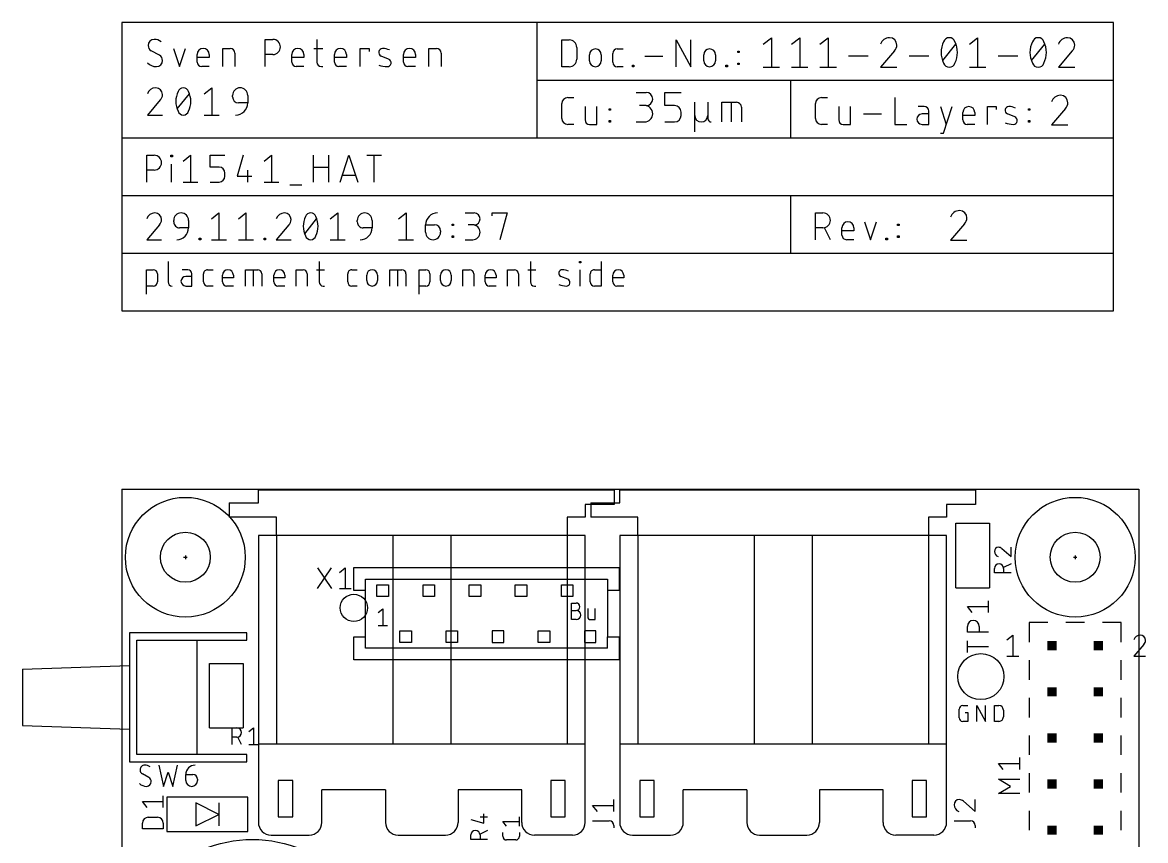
# Model space of a CAD drawing. Extents: x -5 to 58, y -11 to 91.
# Drawn here: x -5.5 to 56.4, y 45.9 to 91 of the extents above; entities that cross this region are included whole.
import ezdxf

# ---------------------------------------------------------------- set-up
doc = ezdxf.new("R2010")
doc.units = 0
for name, color, linetype in [('20', 30, 'CONTINUOUS'), ('21', 253, 'CONTINUOUS'), ('25', 253, 'CONTINUOUS'), ('48', 253, 'CONTINUOUS'), ('51', 253, 'CONTINUOUS')]:
    doc.layers.add(name, color=color, linetype=linetype)

# ---------------------------------------------------------------- blocks, each defined once
blk = doc.blocks.new('RECT')
blk.add_solid([(-0.5, -0.5), (0.5, -0.5), (-0.5, 0.5), (0.5, 0.5)])

msp = doc.modelspace()

# ---------------------------------------------------------------- linework, layer by layer
at = {"layer": '20'}
for p, q in [((0, 65.25), (0, 0)), ((0, 65.25), (56, 65.25)), ((56, 65.25), (56, 0))]:
    msp.add_line(p, q, dxfattribs=at)
msp.add_circle((12.7775, 58.7125), 0.7493, dxfattribs=at)
at = {"layer": '21'}
for p, q in [((1.3589, 75.9902), (1.3589, 77.3364)), ((1.3589, 77.3364), (1.7328, 77.3364)), ((2.5485, 77.7851), (2.5485, 76.6633)), ((3.632, 77.3364), (3.3329, 77.3364)), ((4.725, 77.3364), (5.0241, 77.3364)), ((6.813, 76.4389), (6.813, 77.3364)), ((6.813, 77.3364), (7.4861, 77.3364)), ((7.2617, 76.4389), (7.2617, 77.3364)), ((9.609, 76.4389), (9.609, 77.3364)), ((9.609, 77.3364), (9.983, 77.3364)), ((10.7198, 77.3364), (11.1685, 77.3364)), ((10.8694, 77.7851), (10.8694, 76.6633)), ((12.6643, 77.3364), (12.9635, 77.3364)), ((14.7524, 76.4389), (14.7524, 77.3364)), ((14.7524, 77.3364), (15.4255, 77.3364)), ((15.2011, 76.4389), (15.2011, 77.3364)), ((16.3706, 75.9902), (16.3706, 77.3364)), ((16.3706, 77.3364), (16.7446, 77.3364)), ((18.7804, 76.4389), (18.7804, 77.3364)), ((18.7804, 77.3364), (19.1543, 77.3364)), ((21.2443, 76.4389), (21.2443, 77.3364)), ((21.2443, 77.3364), (21.6182, 77.3364)), ((22.355, 77.3364), (22.8038, 77.3364)), ((22.5046, 77.7851), (22.5046, 76.6633)), ((25.2019, 77.7103), (25.2019, 77.7851)), ((25.2019, 77.7851), (25.2767, 77.7851)), ((25.2767, 77.7103), (25.2019, 77.7103)), ((25.2393, 76.4389), (25.2393, 77.3364)), ((25.2767, 77.7851), (25.2767, 77.7103)), ((26.0229, 77.3364), (26.3968, 77.3364)), ((26.3968, 77.7851), (26.3968, 76.4389)), ((1.9572, 77.112), (1.9572, 76.6633)), ((3.8564, 76.9624), (3.5199, 76.9624)), ((3.8564, 76.4389), (3.8564, 77.112)), ((4.5006, 76.6633), (4.5006, 77.112)), ((5.5481, 76.6633), (5.5481, 77.0372)), ((6.1464, 76.8876), (5.5481, 76.8876)), ((6.1464, 77.0372), (6.1464, 76.8876)), ((7.7105, 77.112), (7.7105, 76.4389)), ((8.3771, 76.6633), (8.3771, 77.0372)), ((8.9754, 76.8876), (8.3771, 76.8876)), ((8.9754, 77.0372), (8.9754, 76.8876)), ((10.2074, 77.112), (10.2074, 76.4389)), ((12.44, 76.6633), (12.44, 77.112)), ((13.4875, 76.7381), (13.4875, 77.0372)), ((14.0858, 77.0372), (14.0858, 76.7381)), ((15.6498, 77.112), (15.6498, 76.4389)), ((16.969, 77.112), (16.969, 76.6633)), ((17.5484, 76.7381), (17.5484, 77.0372)), ((18.1467, 77.0372), (18.1467, 76.7381)), ((19.3787, 77.112), (19.3787, 76.4389)), ((20.0123, 76.6633), (20.0123, 77.0372)), ((20.6106, 76.8876), (20.0123, 76.8876)), ((20.6106, 77.0372), (20.6106, 76.8876)), ((21.8426, 77.112), (21.8426, 76.4389)), ((24.5594, 76.8128), (24.1854, 76.9624)), ((25.7985, 76.6633), (25.7985, 77.112)), ((27.0391, 76.6633), (27.0391, 77.0372)), ((27.6374, 76.8876), (27.0391, 76.8876)), ((27.6374, 77.0372), (27.6374, 76.8876)), ((1.7328, 76.4389), (1.3589, 76.4389)), ((3.5199, 76.4389), (3.8564, 76.4389)), ((5.0241, 76.4389), (4.725, 76.4389)), ((6.1464, 76.4389), (5.7725, 76.4389)), ((8.9754, 76.4389), (8.6014, 76.4389)), ((11.0937, 76.4389), (11.1685, 76.4389)), ((12.9635, 76.4389), (12.6643, 76.4389)), ((16.7446, 76.4389), (16.3706, 76.4389)), ((20.6106, 76.4389), (20.2367, 76.4389)), ((22.729, 76.4389), (22.8038, 76.4389)), ((26.3968, 76.4389), (26.0229, 76.4389)), ((27.6374, 76.4389), (27.2635, 76.4389)), ((27.12, 65.2), (7.52, 65.2)), ((7.52, 64.5), (7.52, 65.2)), ((27.12, 65.2), (27.12, 64.4)), ((47.02, 65.2), (27.42, 65.2)), ((27.42, 64.5), (27.42, 65.2)), ((47.02, 65.2), (47.02, 64.4)), ((5.92, 64.5), (5.92, 63.7)), ((5.92, 64.5), (7.52, 64.5)), ((27.12, 64.4), (25.52, 64.4)), ((25.52, 64.4), (25.52, 63.7)), ((25.82, 64.5), (25.82, 63.7)), ((25.82, 64.5), (27.42, 64.5)), ((47.02, 64.4), (45.42, 64.4)), ((45.42, 64.4), (45.42, 63.7)), ((8.52, 63.7), (5.92, 63.7)), ((8.52, 62.7), (8.52, 63.7)), ((25.52, 63.7), (24.52, 63.7)), ((24.52, 63.7), (24.52, 62.7)), ((28.42, 63.7), (25.82, 63.7)), ((28.42, 62.7), (28.42, 63.7)), ((45.42, 63.7), (44.42, 63.7)), ((44.42, 63.7), (44.42, 62.7)), ((45.9329, 59.822), (45.9329, 63.378)), ((45.9329, 63.378), (47.7871, 63.378)), ((47.7871, 63.378), (47.7871, 59.822)), ((8.52, 62.7), (7.52, 62.7)), ((7.52, 62.7), (7.52, 51.2)), ((10.32, 62.7), (8.52, 62.7)), ((8.52, 62.7), (8.52, 53.8)), ((14.92, 62.7), (12.72, 62.7)), ((18.12, 62.7), (14.92, 62.7)), ((14.92, 62.7), (14.92, 51.2)), ((20.32, 62.7), (18.12, 62.7)), ((18.12, 62.7), (18.12, 51.2)), ((24.52, 62.7), (22.72, 62.7)), ((25.52, 62.7), (24.52, 62.7)), ((24.52, 62.7), (24.52, 53.8)), ((25.52, 51.2), (25.52, 62.7)), ((28.42, 62.7), (27.42, 62.7)), ((27.42, 62.7), (27.42, 51.2)), ((30.22, 62.7), (28.42, 62.7)), ((28.42, 62.7), (28.42, 53.8)), ((34.82, 62.7), (32.62, 62.7)), ((38.02, 62.7), (34.82, 62.7)), ((34.82, 62.7), (34.82, 51.2)), ((40.22, 62.7), (38.02, 62.7)), ((38.02, 62.7), (38.02, 51.2)), ((44.42, 62.7), (42.62, 62.7)), ((45.42, 62.7), (44.42, 62.7)), ((44.42, 62.7), (44.42, 53.8)), ((45.42, 51.2), (45.42, 62.7)), ((12.7775, 59.665), (12.7775, 60.935)), ((12.7775, 60.935), (27.3825, 60.935)), ((27.3825, 60.935), (27.3825, 59.665)), ((13.4125, 59.665), (13.4125, 60.3)), ((13.4125, 60.3), (26.7475, 60.3)), ((26.7475, 60.3), (26.7475, 59.665)), ((13.4125, 59.665), (12.7775, 59.665)), ((13.4125, 57.125), (13.4125, 59.665)), ((14.0475, 59.3475), (14.0475, 59.9825)), ((14.0475, 59.9825), (14.6825, 59.9825)), ((14.6825, 59.9825), (14.6825, 59.3475)), ((16.5875, 59.3475), (16.5875, 59.9825)), ((16.5875, 59.9825), (17.2225, 59.9825)), ((17.2225, 59.9825), (17.2225, 59.3475)), ((19.1275, 59.3475), (19.1275, 59.9825)), ((19.1275, 59.9825), (19.7625, 59.9825)), ((19.7625, 59.9825), (19.7625, 59.3475)), ((21.6675, 59.3475), (21.6675, 59.9825)), ((21.6675, 59.9825), (22.3025, 59.9825)), ((22.3025, 59.9825), (22.3025, 59.3475)), ((24.2075, 59.3475), (24.2075, 59.9825)), ((24.2075, 59.9825), (24.8425, 59.9825)), ((24.8425, 59.9825), (24.8425, 59.3475)), ((27.3825, 59.665), (26.7475, 59.665)), ((26.7475, 59.665), (26.7475, 57.125)), ((45.9329, 59.822), (47.7871, 59.822)), ((14.6825, 59.3475), (14.0475, 59.3475)), ((17.2225, 59.3475), (16.5875, 59.3475)), ((19.7625, 59.3475), (19.1275, 59.3475)), ((22.3025, 59.3475), (21.6675, 59.3475)), ((24.8425, 59.3475), (24.2075, 59.3475)), ((24.7663, 58.0648), (24.7663, 58.9792)), ((24.7663, 58.9792), (25.0203, 58.9792)), ((14.1237, 58.4585), (14.3777, 58.6617)), ((14.3777, 58.6617), (14.3777, 57.7473)), ((24.7663, 58.5728), (25.0203, 58.5728)), ((25.6553, 58.6744), (25.6553, 58.2172)), ((26.0617, 58.0648), (26.0617, 58.6744)), ((14.1237, 57.7473), (14.6317, 57.7473)), ((25.0203, 58.0648), (24.7663, 58.0648)), ((25.8077, 58.0648), (26.0617, 58.0648)), ((50.9867, 57.9), (49.96, 57.9)), ((49.96, 57.9), (49.96, 56.828)), ((53.0133, 57.9), (51.9867, 57.9)), ((55.04, 57.9), (54.0133, 57.9)), ((55.04, 56.828), (55.04, 57.9)), ((0.43, 57.34), (0.43, 55.54)), ((4.28, 57.34), (0.43, 57.34)), ((0.83, 50.64), (0.83, 56.94)), ((0.83, 56.94), (4.13, 56.94)), ((4.13, 56.94), (4.33, 56.94)), ((4.13, 56.94), (4.13, 50.64)), ((6.43, 56.94), (6.88, 56.94)), ((6.88, 57.34), (6.48, 57.34)), ((6.88, 56.94), (6.88, 57.34)), ((12.7775, 55.855), (12.7775, 57.125)), ((12.7775, 57.125), (13.4125, 57.125)), ((13.4125, 56.49), (13.4125, 57.125)), ((15.3175, 56.8075), (15.3175, 57.4425)), ((15.3175, 57.4425), (15.9525, 57.4425)), ((15.9525, 57.4425), (15.9525, 56.8075)), ((17.8575, 56.8075), (17.8575, 57.4425)), ((17.8575, 57.4425), (18.4925, 57.4425)), ((18.4925, 57.4425), (18.4925, 56.8075)), ((21.0325, 57.4425), (20.3975, 57.4425)), ((20.3975, 57.4425), (20.3975, 56.8075)), ((21.0325, 56.8075), (21.0325, 57.4425)), ((22.9375, 56.8075), (22.9375, 57.4425)), ((22.9375, 57.4425), (23.5725, 57.4425)), ((23.5725, 57.4425), (23.5725, 56.8075)), ((26.1125, 57.4425), (25.4775, 57.4425)), ((25.4775, 57.4425), (25.4775, 56.8075)), ((26.1125, 56.8075), (26.1125, 57.4425)), ((26.7475, 57.125), (27.3825, 57.125)), ((26.7475, 56.49), (26.7475, 57.125)), ((27.3825, 57.125), (27.3825, 55.855)), ((48.7408, 56.9546), (49.0654, 57.2142)), ((49.0654, 57.2142), (49.0654, 56.0458)), ((26.7475, 56.49), (13.4125, 56.49)), ((15.9525, 56.8075), (15.3175, 56.8075)), ((18.4925, 56.8075), (17.8575, 56.8075)), ((20.3975, 56.8075), (21.0325, 56.8075)), ((23.5725, 56.8075), (22.9375, 56.8075)), ((25.4775, 56.8075), (26.1125, 56.8075)), ((56.2775, 56.6949), (55.7258, 56.0458)), ((27.3825, 55.855), (12.7775, 55.855)), ((48.7408, 56.0458), (49.3899, 56.0458)), ((49.96, 55.828), (49.96, 54.756)), ((55.04, 54.756), (55.04, 55.828)), ((55.7258, 56.0458), (56.3749, 56.0458)), ((-5.47, 55.34), (0.43, 55.54)), ((-5.47, 55.34), (-5.47, 52.24)), ((0.43, 55.54), (0.43, 52.04)), ((4.8329, 52.102), (4.8329, 55.658)), ((4.8329, 55.658), (6.6871, 55.658)), ((6.6871, 55.658), (6.6871, 52.102)), ((46.3056, 53.3273), (46.5935, 53.3273)), ((47.0891, 52.4637), (47.0891, 53.3273)), ((47.0891, 53.3273), (47.5688, 52.4637)), ((47.5688, 52.4637), (47.5688, 53.3273)), ((48.0644, 52.4637), (48.0644, 53.3273)), ((48.0644, 53.3273), (48.3043, 53.3273)), ((49.96, 53.756), (49.96, 52.684)), ((55.04, 52.684), (55.04, 53.756)), ((46.1137, 52.6556), (46.1137, 53.1354)), ((46.4495, 52.9435), (46.5935, 52.9435)), ((46.5935, 52.9435), (46.5935, 52.4637)), ((48.5442, 53.0874), (48.5442, 52.7036)), ((-5.47, 52.24), (0.43, 52.04)), ((0.43, 52.04), (0.43, 50.24)), ((4.8329, 52.102), (6.6871, 52.102)), ((46.5935, 52.4637), (46.3056, 52.4637)), ((48.3043, 52.4637), (48.0644, 52.4637)), ((8.52, 51.6), (8.52, 51.2)), ((24.52, 51.6), (24.52, 51.2)), ((28.42, 51.6), (28.42, 51.2)), ((44.42, 51.6), (44.42, 51.2)), ((49.96, 51.684), (49.96, 50.612)), ((55.04, 50.612), (55.04, 51.684)), ((7.52, 51.2), (7.52, 46.9)), ((8.52, 51.2), (7.52, 51.2)), ((10.92, 51.2), (8.52, 51.2)), ((14.92, 51.2), (12.12, 51.2)), ((18.12, 51.2), (14.92, 51.2)), ((20.92, 51.2), (18.12, 51.2)), ((24.52, 51.2), (22.12, 51.2)), ((25.52, 51.2), (24.52, 51.2)), ((25.52, 46.9), (25.52, 51.2)), ((27.42, 51.2), (27.42, 46.9)), ((28.42, 51.2), (27.42, 51.2)), ((30.82, 51.2), (28.42, 51.2)), ((34.82, 51.2), (32.02, 51.2)), ((38.02, 51.2), (34.82, 51.2)), ((40.82, 51.2), (38.02, 51.2)), ((44.42, 51.2), (42.02, 51.2)), ((45.42, 51.2), (44.42, 51.2)), ((45.42, 46.9), (45.42, 51.2)), ((0.43, 50.24), (4.28, 50.24)), ((4.13, 50.64), (0.83, 50.64)), ((4.33, 50.64), (4.13, 50.64)), ((6.88, 50.64), (6.43, 50.64)), ((6.48, 50.24), (6.88, 50.24)), ((6.88, 50.24), (6.88, 50.64)), ((49.96, 49.612), (49.96, 48.54)), ((55.04, 48.54), (55.04, 49.612)), ((8.62, 49.2), (8.62, 47.2)), ((9.42, 49.2), (8.62, 49.2)), ((9.42, 47.2), (9.42, 49.2)), ((23.62, 49.2), (23.62, 47.2)), ((24.42, 49.2), (23.62, 49.2)), ((24.42, 47.2), (24.42, 49.2)), ((28.52, 49.2), (28.52, 47.2)), ((29.32, 49.2), (28.52, 49.2)), ((29.32, 47.2), (29.32, 49.2)), ((43.52, 49.2), (43.52, 47.2)), ((44.32, 49.2), (43.52, 49.2)), ((44.32, 47.2), (44.32, 49.2)), ((6.9325, 48.2925), (2.4875, 48.2925)), ((2.4875, 48.2925), (2.4875, 46.3875)), ((6.9325, 46.3875), (6.9325, 48.2925)), ((11.02, 46.9), (11.02, 48.7)), ((14.52, 48.7), (11.02, 48.7)), ((14.52, 48.7), (14.52, 46.9)), ((18.52, 48.7), (18.52, 46.9)), ((22.02, 48.7), (18.52, 48.7)), ((22.02, 46.9), (22.02, 48.7)), ((30.92, 46.9), (30.92, 48.7)), ((34.42, 48.7), (30.92, 48.7)), ((34.42, 48.7), (34.42, 46.9)), ((38.42, 48.7), (38.42, 46.9)), ((41.92, 48.7), (38.42, 48.7)), ((41.92, 46.9), (41.92, 48.7)), ((4.075, 47.975), (4.075, 46.705)), ((5.345, 47.34), (4.075, 47.975)), ((5.345, 47.975), (5.345, 46.705)), ((26.1892, 47.5063), (25.9296, 47.8309)), ((25.9296, 47.8309), (27.098, 47.8309)), ((27.098, 47.5063), (27.098, 48.1555)), ((46.3488, 48.0581), (46.998, 47.5063)), ((46.998, 47.5063), (46.998, 48.1555)), ((4.075, 46.705), (5.345, 47.34)), ((8.62, 47.2), (9.42, 47.2)), ((23.62, 47.2), (24.42, 47.2)), ((28.52, 47.2), (29.32, 47.2)), ((43.52, 47.2), (44.32, 47.2)), ((49.96, 47.54), (49.96, 46.468)), ((55.04, 46.468), (55.04, 47.54)), ((2.4875, 46.3875), (6.9325, 46.3875)), ((25.9296, 46.979), (26.8383, 46.979)), ((27.098, 46.7194), (27.098, 46.5895)), ((45.8296, 46.979), (46.7383, 46.979)), ((46.998, 46.7194), (46.998, 46.5895)), ((8.22, 46.2), (10.32, 46.2)), ((15.22, 46.2), (17.82, 46.2)), ((24.82, 46.2), (22.72, 46.2)), ((28.12, 46.2), (30.22, 46.2)), ((35.12, 46.2), (37.72, 46.2)), ((44.72, 46.2), (42.62, 46.2))]:
    msp.add_line(p, q, dxfattribs=at)
for centre, radius in [((3.5, 61.5), 3.3), ((52.5, 61.5), 3.3), ((7.19, 38.96), 7)]:
    msp.add_circle(centre, radius, dxfattribs=at)
for centre, radius, start, end in [((1.7328, 77.112), 0.2244, 0, 90), ((3.632, 77.112), 0.2244, 0, 90), ((4.725, 77.112), 0.2244, 89.9992, 180), ((5.8473, 77.0372), 0.2992, 0, 180), ((7.4861, 77.112), 0.2244, 0, 90), ((8.6762, 77.0372), 0.2992, 0, 180), ((9.983, 77.112), 0.2244, 0, 90), ((12.6643, 77.112), 0.2244, 89.9992, 180), ((13.7866, 77.0372), 0.2992, 0, 180), ((15.4255, 77.112), 0.2244, 0, 90), ((16.7446, 77.112), 0.2244, 0, 90), ((17.8475, 77.0372), 0.2992, 0, 180), ((19.1543, 77.112), 0.2244, 0, 90), ((20.3115, 77.0372), 0.2992, 0, 180), ((21.6182, 77.112), 0.2244, 0, 90), ((24.2574, 77.1425), 0.1939, 89.181, 248.1986), ((24.2481, 76.4871), 0.8493, 65.7609, 89.181), ((26.0229, 77.112), 0.2244, 89.9992, 180), ((27.3382, 77.0372), 0.2992, 0, 180), ((3.5199, 76.7007), 0.2618, 90, 270), ((13.7866, 76.7381), 0.2992, 180, 0), ((17.8475, 76.7381), 0.2992, 180, 0), ((24.4874, 76.6328), 0.1939, 269.181, 68.1986), ((1.7328, 76.6633), 0.2244, 270.0008, 0), ((2.7729, 76.6633), 0.2244, 180, 270), ((4.725, 76.6633), 0.2244, 180, 270), ((5.7725, 76.6633), 0.2244, 180, 270), ((8.6014, 76.6633), 0.2244, 180, 270), ((11.0937, 76.6633), 0.2244, 180, 270), ((12.6643, 76.6633), 0.2244, 180, 270), ((16.7446, 76.6633), 0.2244, 270.0008, 0), ((20.2367, 76.6633), 0.2244, 180, 270), ((22.729, 76.6633), 0.2244, 180, 270), ((24.5027, 77.7072), 1.2684, 250.2096, 269.181), ((26.0229, 76.6633), 0.2244, 180, 270), ((27.2635, 76.6633), 0.2244, 180, 270), ((25.0203, 58.776), 0.2032, 270, 90), ((25.0203, 58.3188), 0.254, 270, 90), ((25.8077, 58.2172), 0.1524, 180, 270), ((56.0828, 56.8389), 0.3753, 90.0001, 162.0549), ((56.0828, 56.9221), 0.2921, 0, 90), ((56.0612, 56.9221), 0.3138, 313.604, 359.9996), ((46.3056, 53.1354), 0.1919, 90.0009, 180), ((48.3043, 53.0874), 0.2399, 0, 90), ((46.3056, 52.6556), 0.1919, 180, 270), ((48.3043, 52.7036), 0.2399, 270, 0), ((46.2048, 47.8634), 0.3753, 180.0001, 252.0554), ((46.1217, 47.8634), 0.2921, 90, 180), ((46.1217, 47.8417), 0.3137, 43.6034, 90.0002), ((8.22, 46.9), 0.7, 180, 270), ((10.32, 46.9), 0.7, 270, 0), ((15.22, 46.9), 0.7, 180, 270), ((17.82, 46.9), 0.7, 270, 0), ((22.72, 46.9), 0.7, 180, 270), ((24.82, 46.9), 0.7, 270, 0), ((26.8383, 46.7194), 0.2596, 0, 90), ((28.12, 46.9), 0.7, 180, 270), ((30.22, 46.9), 0.7, 270, 0), ((35.12, 46.9), 0.7, 180, 270), ((37.72, 46.9), 0.7, 270, 0), ((42.62, 46.9), 0.7, 180, 270), ((44.72, 46.9), 0.7, 270, 0), ((46.7383, 46.7194), 0.2596, 0, 90)]:
    msp.add_arc(centre, radius, start, end, dxfattribs=at)
at = {"layer": '25'}
for p, q in [((48.4602, 61.9744), (48.9682, 61.5426)), ((48.9682, 61.5426), (48.9682, 62.0506)), ((10.781, 59.7785), (11.543, 60.9215)), ((10.781, 60.9215), (11.543, 59.7785)), ((11.9875, 60.6675), (12.305, 60.9215)), ((12.305, 60.9215), (12.305, 59.7785)), ((48.0538, 60.6348), (48.0538, 60.8888)), ((48.9682, 60.6348), (48.0538, 60.6348)), ((48.9682, 61.1428), (48.5618, 60.9396)), ((48.5618, 60.8888), (48.5618, 60.6348)), ((11.9875, 59.7785), (12.6225, 59.7785)), ((46.8242, 58.4581), (46.5646, 58.7826)), ((46.5646, 58.7826), (47.733, 58.7826)), ((47.733, 58.4581), (47.733, 59.1072)), ((46.5646, 57.3701), (46.5646, 57.6947)), ((47.2137, 57.6947), (47.2137, 57.3701)), ((47.733, 57.3701), (46.5646, 57.3701)), ((46.5646, 56.2483), (46.5646, 56.8974)), ((47.733, 56.5729), (46.5646, 56.5729)), ((6.0836, 51.1868), (6.0836, 52.1012)), ((6.0836, 52.1012), (6.3376, 52.1012)), ((6.9913, 51.898), (7.2453, 52.1012)), ((7.2453, 52.1012), (7.2453, 51.1868)), ((6.3376, 51.5932), (6.0836, 51.5932)), ((6.5916, 51.1868), (6.3883, 51.5932)), ((6.9913, 51.1868), (7.4993, 51.1868)), ((48.5404, 49.8143), (48.2808, 50.1388)), ((48.2808, 50.1388), (49.4492, 50.1388)), ((49.4492, 49.8143), (49.4492, 50.4634)), ((1.4913, 49.3689), (1.1343, 49.5636)), ((2.0346, 50.0505), (2.2943, 48.882)), ((2.2943, 48.882), (2.5539, 49.661)), ((2.5539, 49.661), (2.8135, 48.882)), ((2.8135, 48.882), (3.0732, 50.0505)), ((3.5247, 49.5312), (3.9142, 49.5312)), ((3.5247, 49.2066), (3.5247, 49.5312)), ((4.1739, 49.2715), (4.1739, 49.2066)), ((48.9299, 48.8815), (48.2808, 49.271)), ((48.2808, 49.271), (49.4492, 49.271)), ((48.2808, 48.492), (48.9299, 48.8815)), ((2.2853, 47.7249), (2.2853, 48.3599)), ((49.4492, 48.492), (48.2808, 48.492)), ((1.3962, 47.7249), (1.1422, 48.0424)), ((1.1422, 48.0424), (2.2853, 48.0424)), ((1.4598, 47.1788), (1.9678, 47.1788)), ((19.2188, 47.0608), (19.93, 46.8576)), ((19.7268, 47.2132), (20.1332, 47.2132)), ((19.93, 46.8576), (19.93, 47.3656)), ((21.8957, 46.6948), (21.8957, 47.2028)), ((1.1422, 46.5438), (1.1422, 46.8613)), ((2.2853, 46.5438), (1.1422, 46.5438)), ((2.2853, 46.8613), (2.2853, 46.5438)), ((20.1332, 46.4578), (19.7268, 46.2546)), ((21.1845, 46.6948), (20.9813, 46.9488)), ((20.9813, 46.9488), (21.8957, 46.9488)), ((19.2188, 45.9498), (19.2188, 46.2038)), ((20.1332, 45.9498), (19.2188, 45.9498)), ((19.7268, 46.2038), (19.7268, 45.9498)), ((20.9813, 46.133), (20.9813, 46.3362)), ((21.6925, 45.9298), (21.1845, 45.9298)), ((21.8957, 46.3362), (21.8957, 46.133))]:
    msp.add_line(p, q, dxfattribs=at)
msp.add_circle((47.3075, 54.9275), 1.27, dxfattribs=at)
for centre, radius, start, end in [((48.2824, 61.822), 0.2286, 90, 180), ((48.2824, 61.805), 0.2455, 43.6029, 89.9999), ((48.3475, 61.822), 0.2937, 180, 252.0547), ((48.3078, 60.8888), 0.254, 0, 180), ((46.8891, 57.6947), 0.3246, 0, 180), ((6.3376, 51.8472), 0.254, 270, 90), ((1.2641, 49.7908), 0.2596, 89.9993, 180), ((1.2682, 49.7908), 0.2637, 179.9998, 239.4902), ((1.2641, 49.5636), 0.4868, 53.1301, 89.9993), ((4.044, 49.5312), 0.5193, 90.0003, 180), ((3.9142, 49.2715), 0.2596, 0, 90), ((1.3615, 49.4306), 0.5485, 224.761, 269.9999), ((1.3615, 49.1417), 0.2596, 270, 0), ((1.3575, 49.1417), 0.2637, 0.0001, 59.4899), ((3.8493, 49.2066), 0.3246, 180, 0), ((1.4598, 46.8613), 0.3175, 90, 180), ((1.9678, 46.8613), 0.3175, 0, 90), ((19.4728, 46.2038), 0.254, 0, 180), ((21.1845, 46.133), 0.2032, 180, 270), ((21.6925, 46.133), 0.2032, 270, 0)]:
    msp.add_arc(centre, radius, start, end, dxfattribs=at)
at = {"layer": '48'}
for p, q in [((22.86, 90.955), (0, 90.955)), ((0, 90.955), (0, 84.605)), ((54.61, 90.955), (22.86, 90.955)), ((22.86, 90.955), (22.86, 87.78)), ((54.61, 87.78), (54.61, 90.955)), ((7.9024, 88.523), (7.9024, 90.0216)), ((7.9024, 90.0216), (8.3187, 90.0216)), ((10.7392, 90.0216), (10.7392, 88.7727)), ((24.2316, 88.5166), (24.2316, 89.9898)), ((24.2316, 89.9898), (24.6408, 89.9898)), ((30.5248, 88.5166), (30.5248, 89.9898)), ((30.5248, 89.9898), (31.3432, 88.5166)), ((31.3432, 88.5166), (31.3432, 89.9898)), ((35.3187, 89.7556), (35.7703, 90.1168)), ((35.7703, 90.1168), (35.7703, 88.4912)), ((36.8818, 89.7556), (37.3334, 90.1168)), ((37.3334, 90.1168), (37.3334, 88.4912)), ((38.4449, 89.7556), (38.8965, 90.1168)), ((38.8965, 90.1168), (38.8965, 88.4912)), ((45.2046, 88.8524), (45.9271, 89.7556)), ((46.6774, 89.7556), (47.1289, 90.1168)), ((47.1289, 90.1168), (47.1289, 88.4912)), ((50.1024, 88.8524), (50.8248, 89.7556)), ((2.0757, 89.1474), (1.6178, 89.3971)), ((2.8477, 89.522), (3.1807, 88.523)), ((3.1807, 88.523), (3.5137, 89.522)), ((4.1503, 88.7727), (4.1503, 89.189)), ((4.8163, 89.189), (4.8163, 89.0225)), ((5.5571, 88.523), (5.5571, 89.522)), ((5.5571, 89.522), (5.9733, 89.522)), ((6.2231, 89.2722), (6.2231, 88.523)), ((8.3187, 89.189), (7.9024, 89.189)), ((9.3607, 88.7727), (9.3607, 89.189)), ((10.0267, 89.189), (10.0267, 89.0225)), ((10.5727, 89.522), (11.0722, 89.522)), ((11.7054, 88.7727), (11.7054, 89.189)), ((12.3714, 89.189), (12.3714, 89.0225)), ((13.125, 88.523), (13.125, 89.522)), ((13.125, 89.522), (13.6245, 89.522)), ((13.6245, 89.522), (13.6245, 89.3555)), ((14.6954, 88.9392), (14.2791, 89.1057)), ((15.509, 88.7727), (15.509, 89.189)), ((16.175, 89.189), (16.175, 89.0225)), ((16.9158, 88.523), (16.9158, 89.522)), ((16.9158, 89.522), (17.332, 89.522)), ((17.5818, 89.2722), (17.5818, 88.523)), ((25.05, 89.5806), (25.05, 88.9258)), ((25.7505, 88.844), (25.7505, 89.1714)), ((26.4052, 89.1714), (26.4052, 88.844)), ((27.041, 88.7621), (27.041, 89.2532)), ((27.2865, 89.4987), (27.6139, 89.4987)), ((28.8077, 89.0895), (29.7898, 89.0895)), ((32.0436, 88.844), (32.0436, 89.1714)), ((32.6984, 89.1714), (32.6984, 88.844)), ((33.9158, 89.2941), (33.9158, 89.376)), ((33.9158, 89.376), (33.9976, 89.376)), ((33.9976, 89.2941), (33.9158, 89.2941)), ((33.9976, 89.376), (33.9976, 89.2941)), ((40.022, 89.1234), (41.1057, 89.1234)), ((42.5472, 89.3943), (41.7796, 88.4912)), ((43.3566, 89.1234), (44.4404, 89.1234)), ((48.2544, 89.1234), (49.3381, 89.1234)), ((52.3428, 89.3943), (51.5752, 88.4912)), ((4.8163, 89.0225), (4.1503, 89.0225)), ((4.8163, 88.523), (4.4, 88.523)), ((10.0267, 89.0225), (9.3607, 89.0225)), ((10.0267, 88.523), (9.6104, 88.523)), ((10.989, 88.523), (11.0722, 88.523)), ((12.3714, 89.0225), (11.7054, 89.0225)), ((12.3714, 88.523), (11.9551, 88.523)), ((16.175, 89.0225), (15.509, 89.0225)), ((16.175, 88.523), (15.7587, 88.523)), ((24.6408, 88.5166), (24.2316, 88.5166)), ((27.6139, 88.5166), (27.2865, 88.5166)), ((28.1181, 88.5166), (28.1181, 88.5984)), ((28.1181, 88.5984), (28.2, 88.5984)), ((28.2, 88.5166), (28.1181, 88.5166)), ((28.2, 88.5984), (28.2, 88.5166)), ((33.2716, 88.5166), (33.2716, 88.5984)), ((33.2716, 88.5984), (33.3534, 88.5984)), ((33.3534, 88.5166), (33.2716, 88.5166)), ((33.3534, 88.5984), (33.3534, 88.5166)), ((33.9158, 88.6394), (33.9158, 88.7212)), ((33.9158, 88.7212), (33.9976, 88.7212)), ((33.9976, 88.6394), (33.9158, 88.6394)), ((33.9976, 88.7212), (33.9976, 88.6394)), ((35.3187, 88.4912), (36.2218, 88.4912)), ((36.8818, 88.4912), (37.7849, 88.4912)), ((38.4449, 88.4912), (39.3481, 88.4912)), ((41.7796, 88.4912), (42.6827, 88.4912)), ((46.6774, 88.4912), (47.5805, 88.4912)), ((51.5752, 88.4912), (52.4783, 88.4912)), ((4.5359, 87.0215), (4.9522, 87.3546)), ((4.9522, 87.3546), (4.9522, 85.856)), ((22.86, 87.78), (22.86, 84.605)), ((22.86, 87.78), (36.83, 87.78)), ((36.83, 87.78), (54.61, 87.78)), ((36.83, 87.78), (36.83, 84.605)), ((54.61, 84.605), (54.61, 87.78)), ((2.1174, 86.6885), (1.4097, 85.856)), ((3.0561, 86.189), (3.7221, 87.0215)), ((6.0991, 86.855), (6.0991, 86.9383)), ((6.9316, 86.9383), (6.9316, 86.522)), ((24.559, 86.8148), (24.8864, 86.8148)), ((28.3337, 87.1005), (28.8756, 87.1005)), ((29.8968, 86.3781), (29.8968, 87.1005)), ((29.8968, 87.1005), (30.7999, 87.1005)), ((38.529, 86.8148), (38.8564, 86.8148)), ((42.5708, 86.8148), (42.5708, 85.3416)), ((6.9316, 86.522), (6.4321, 86.522)), ((24.2316, 85.669), (24.2316, 86.4874)), ((25.5077, 86.3237), (25.5077, 85.5871)), ((26.1624, 85.3416), (26.1624, 86.3237)), ((26.8347, 86.1191), (26.8347, 86.201)), ((26.8347, 86.201), (26.9166, 86.201)), ((26.9166, 86.1191), (26.8347, 86.1191)), ((26.9166, 86.201), (26.9166, 86.1191)), ((28.8756, 86.3781), (28.5143, 86.3781)), ((30.4387, 86.3781), (29.8968, 86.3781)), ((30.7999, 85.8362), (30.7999, 86.0168)), ((31.5494, 84.9331), (31.5494, 86.5587)), ((32.2718, 86.5587), (32.2718, 85.8362)), ((33.037, 85.475), (33.037, 86.5587)), ((33.037, 86.5587), (33.8498, 86.5587)), ((33.5788, 85.475), (33.5788, 86.5587)), ((34.1207, 86.2878), (34.1207, 85.475)), ((38.2016, 85.669), (38.2016, 86.4874)), ((39.4777, 86.3237), (39.4777, 85.5871)), ((40.1324, 85.3416), (40.1324, 86.3237)), ((44.1889, 86.3237), (43.8615, 86.3237)), ((44.4344, 85.3416), (44.4344, 86.0782)), ((45.0771, 86.3237), (45.4045, 85.3416)), ((45.2408, 84.8505), (45.7319, 86.3237)), ((46.3159, 85.5871), (46.3159, 85.9964)), ((46.9707, 85.9964), (46.9707, 85.8327)), ((47.6643, 85.3416), (47.6643, 86.3237)), ((47.6643, 86.3237), (48.1553, 86.3237)), ((48.1553, 86.3237), (48.1553, 86.16)), ((49.9224, 86.1191), (49.9224, 86.201)), ((49.9224, 86.201), (50.0043, 86.201)), ((50.0043, 86.1191), (49.9224, 86.1191)), ((50.0043, 86.201), (50.0043, 86.1191)), ((51.9613, 86.2193), (51.1937, 85.3162)), ((1.4097, 85.856), (2.2423, 85.856)), ((4.5359, 85.856), (5.3685, 85.856)), ((26.8347, 85.4644), (26.8347, 85.5462)), ((26.8347, 85.5462), (26.9166, 85.5462)), ((26.9166, 85.4644), (26.8347, 85.4644)), ((26.9166, 85.5462), (26.9166, 85.4644)), ((28.3337, 85.475), (28.7853, 85.475)), ((29.8968, 85.475), (30.4387, 85.475)), ((32.2718, 85.8362), (32.2718, 85.6556)), ((40.8501, 85.9145), (41.8322, 85.9145)), ((44.4344, 85.9145), (44.0661, 85.9145)), ((46.9707, 85.8327), (46.3159, 85.8327)), ((49.1769, 85.7508), (48.7677, 85.9145)), ((49.9224, 85.4644), (49.9224, 85.5462)), ((49.9224, 85.5462), (50.0043, 85.5462)), ((50.0043, 85.4644), (49.9224, 85.4644)), ((50.0043, 85.5462), (50.0043, 85.4644)), ((24.8864, 85.3416), (24.559, 85.3416)), ((25.7532, 85.3416), (26.1624, 85.3416)), ((38.8564, 85.3416), (38.529, 85.3416)), ((39.7232, 85.3416), (40.1324, 85.3416)), ((42.5708, 85.3416), (43.2256, 85.3416)), ((44.0661, 85.3416), (44.4344, 85.3416)), ((45.0771, 84.8505), (45.2408, 84.8505)), ((46.9707, 85.3416), (46.5615, 85.3416)), ((51.1937, 85.3162), (52.0968, 85.3162)), ((0, 84.605), (0, 81.43)), ((0, 84.605), (22.86, 84.605)), ((22.86, 84.605), (36.83, 84.605)), ((36.83, 84.605), (54.61, 84.605)), ((54.61, 81.43), (54.61, 84.605)), ((1.3716, 82.1666), (1.3716, 83.6398)), ((1.3716, 83.6398), (1.7808, 83.6398)), ((2.7049, 83.558), (2.7049, 83.6398)), ((2.7049, 83.6398), (2.7867, 83.6398)), ((2.7867, 83.558), (2.7049, 83.558)), ((2.7867, 83.6398), (2.7867, 83.558)), ((3.3772, 83.3124), (3.7864, 83.6398)), ((3.7864, 83.6398), (3.7864, 82.1666)), ((4.8637, 82.985), (4.8637, 83.6398)), ((4.8637, 83.6398), (5.6822, 83.6398)), ((6.6777, 83.6398), (6.3503, 82.494)), ((7.8369, 83.3124), (8.2461, 83.6398)), ((8.2461, 83.6398), (8.2461, 82.1666)), ((10.5623, 82.1666), (10.5623, 83.6398)), ((11.3807, 83.6398), (11.3807, 82.1666)), ((12.0166, 82.1666), (12.5076, 83.6398)), ((12.5076, 83.6398), (12.9987, 82.1666)), ((13.4859, 83.6398), (14.3043, 83.6398)), ((13.8951, 82.1666), (13.8951, 83.6398)), ((2.7458, 82.1666), (2.7458, 83.1487)), ((5.3548, 82.985), (4.8637, 82.985)), ((10.5623, 82.985), (11.3807, 82.985)), ((1.7808, 82.8214), (1.3716, 82.8214)), ((5.6822, 82.494), (5.6822, 82.6577)), ((6.3503, 82.494), (7.1688, 82.494)), ((6.9232, 82.8214), (6.9232, 82.1666)), ((12.8759, 82.5349), (12.1393, 82.5349)), ((3.3772, 82.1666), (4.1956, 82.1666)), ((4.8637, 82.1666), (5.3548, 82.1666)), ((7.8369, 82.1666), (8.6553, 82.1666)), ((9.2567, 82.0029), (9.9114, 82.0029)), ((0, 81.43), (0, 78.255)), ((0, 81.43), (36.83, 81.43)), ((36.83, 81.43), (54.61, 81.43)), ((36.83, 81.43), (36.83, 78.255)), ((54.61, 78.255), (54.61, 81.43)), ((4.9394, 80.1374), (5.3486, 80.4648)), ((5.3486, 80.4648), (5.3486, 78.9916)), ((6.426, 80.1374), (6.8352, 80.4648)), ((6.8352, 80.4648), (6.8352, 78.9916)), ((11.4803, 80.1374), (11.8895, 80.4648)), ((11.8895, 80.4648), (11.8895, 78.9916)), ((15.2463, 80.1374), (15.6555, 80.4648)), ((15.6555, 80.4648), (15.6555, 78.9916)), ((18.9132, 80.4648), (19.4042, 80.4648)), ((20.3997, 80.3011), (20.3997, 80.4648)), ((20.3997, 80.4648), (21.2182, 80.4648)), ((21.2182, 80.4648), (20.809, 78.9916)), ((38.2016, 78.9916), (38.2016, 80.4648)), ((38.2016, 80.4648), (38.6108, 80.4648)), ((2.0673, 79.81), (1.3716, 78.9916)), ((2.8582, 79.9737), (2.8582, 80.0556)), ((3.6766, 80.0556), (3.6766, 79.6464)), ((9.2028, 79.81), (8.5072, 78.9916)), ((10.0756, 79.319), (10.7303, 80.1374)), ((12.9669, 79.9737), (12.9669, 80.0556)), ((13.7853, 80.0556), (13.7853, 79.6464)), ((16.7329, 79.81), (17.2239, 79.81)), ((16.7329, 79.4008), (16.7329, 79.81)), ((18.1913, 79.7691), (18.1913, 79.851)), ((18.1913, 79.851), (18.2732, 79.851)), ((18.2732, 79.851), (18.2732, 79.7691)), ((19.4042, 79.81), (19.0769, 79.81)), ((40.8984, 79.9737), (41.2258, 78.9916)), ((41.2258, 78.9916), (41.5532, 79.9737)), ((42.721, 79.7691), (42.721, 79.851)), ((42.721, 79.851), (42.8028, 79.851)), ((42.8028, 79.851), (42.8028, 79.7691)), ((46.4051, 79.8693), (45.6375, 78.9662)), ((3.6766, 79.6464), (3.1856, 79.6464)), ((13.7853, 79.6464), (13.2942, 79.6464)), ((17.5513, 79.4827), (17.5513, 79.4008)), ((18.2732, 79.7691), (18.1913, 79.7691)), ((18.1913, 79.1144), (18.1913, 79.1962)), ((18.1913, 79.1962), (18.2732, 79.1962)), ((18.2732, 79.1962), (18.2732, 79.1144)), ((38.6108, 79.6464), (38.2016, 79.6464)), ((39.02, 78.9916), (38.6927, 79.6464)), ((39.6596, 79.2371), (39.6596, 79.6464)), ((40.3143, 79.4827), (39.6596, 79.4827)), ((40.3143, 79.6464), (40.3143, 79.4827)), ((42.8028, 79.7691), (42.721, 79.7691)), ((42.721, 79.1144), (42.721, 79.1962)), ((42.721, 79.1962), (42.8028, 79.1962)), ((42.8028, 79.1962), (42.8028, 79.1144)), ((1.3716, 78.9916), (2.19, 78.9916)), ((4.2671, 78.9916), (4.2671, 79.0734)), ((4.2671, 79.0734), (4.3489, 79.0734)), ((4.3489, 78.9916), (4.2671, 78.9916)), ((4.3489, 79.0734), (4.3489, 78.9916)), ((4.9394, 78.9916), (5.7578, 78.9916)), ((6.426, 78.9916), (7.2444, 78.9916)), ((7.8349, 78.9916), (7.8349, 79.0734)), ((7.8349, 79.0734), (7.9167, 79.0734)), ((7.9167, 78.9916), (7.8349, 78.9916)), ((7.9167, 79.0734), (7.9167, 78.9916)), ((8.5072, 78.9916), (9.3256, 78.9916)), ((11.4803, 78.9916), (12.2987, 78.9916)), ((15.2463, 78.9916), (16.0647, 78.9916)), ((18.2732, 79.1144), (18.1913, 79.1144)), ((18.9132, 78.9916), (19.3224, 78.9916)), ((40.3143, 78.9916), (39.9051, 78.9916)), ((42.0768, 78.9916), (42.0768, 79.0734)), ((42.0768, 79.0734), (42.1586, 79.0734)), ((42.1586, 78.9916), (42.0768, 78.9916)), ((42.1586, 79.0734), (42.1586, 78.9916)), ((42.8028, 79.1144), (42.721, 79.1144)), ((45.6375, 78.9662), (46.5406, 78.9662)), ((0, 78.255), (0, 75.08)), ((0, 78.255), (36.83, 78.255)), ((36.83, 78.255), (54.61, 78.255)), ((54.61, 75.08), (54.61, 78.255)), ((0, 75.08), (54.61, 75.08))]:
    msp.add_line(p, q, dxfattribs=at)
for centre, radius, start, end in [((1.7895, 89.6885), 0.3382, 179.9999, 239.4904), ((1.7844, 89.6885), 0.333, 90, 180), ((1.7844, 89.3971), 0.6244, 53.1299, 89.9999), ((8.3187, 89.6053), 0.4163, 270, 90), ((24.6408, 89.5806), 0.4092, 359.9996, 90), ((42.2763, 89.5947), 0.5221, 90.0001, 162.0549), ((42.2763, 89.7104), 0.4064, 0, 90), ((42.2462, 89.7104), 0.4365, 313.6036, 359.9997), ((46.4539, 89.304), 1.3396, 154.0109, 180.0001), ((45.5658, 89.7827), 0.3342, 90.0001, 161.0756), ((45.5658, 89.7826), 0.3342, 18.9248, 90), ((44.6778, 89.304), 1.3396, 360, 25.9891), ((51.3517, 89.304), 1.3396, 154.0109, 180.0001), ((50.4636, 89.7827), 0.3342, 90.0001, 161.0756), ((50.4636, 89.7826), 0.3342, 18.9248, 90), ((49.5755, 89.304), 1.3396, 360, 25.9891), ((52.0719, 89.5947), 0.5221, 90.0001, 162.0549), ((52.0719, 89.7104), 0.4064, 0, 90), ((52.0418, 89.7104), 0.4365, 313.6036, 359.9997), ((1.904, 88.856), 0.3382, 0.0001, 59.4892), ((4.4833, 89.189), 0.333, 0, 180), ((5.9733, 89.2722), 0.2498, 0.0014, 90), ((9.6937, 89.189), 0.333, 0, 180), ((12.0384, 89.189), 0.333, 0, 180), ((14.3593, 89.3062), 0.2159, 89.1813, 248.1985), ((14.3489, 88.5766), 0.9455, 65.7608, 89.1813), ((15.842, 89.189), 0.333, 0, 180), ((17.332, 89.2722), 0.2498, 0.0014, 90), ((26.0778, 89.1714), 0.3274, 0, 180), ((27.2865, 89.2532), 0.2455, 90, 180), ((32.371, 89.1714), 0.3274, 0, 180), ((46.4539, 89.304), 1.3396, 180, 205.9889), ((44.6777, 89.304), 1.3396, 334.0111, 360), ((51.3517, 89.304), 1.3396, 180, 205.9889), ((49.5755, 89.304), 1.3396, 334.0111, 360), ((1.9092, 89.2264), 0.7035, 224.7598, 270.0006), ((1.9092, 88.856), 0.333, 270.0005, 360), ((4.4, 88.7727), 0.2498, 180, 270), ((9.6104, 88.7727), 0.2498, 180, 270), ((10.989, 88.7727), 0.2498, 180, 270), ((11.9551, 88.7727), 0.2498, 180, 270), ((14.6323, 89.9348), 1.412, 250.2096, 269.1813), ((14.6152, 88.7388), 0.2159, 269.1813, 68.1985), ((15.7587, 88.7727), 0.2498, 180, 270), ((24.6408, 88.9258), 0.4092, 270.0004, 360), ((26.0778, 88.844), 0.3274, 180, 0), ((27.2865, 88.7621), 0.2455, 180, 270), ((32.371, 88.844), 0.3274, 180, 0), ((45.5658, 88.8254), 0.3342, 198.925, 270), ((45.5658, 88.8254), 0.3342, 269.9999, 341.0745), ((50.4636, 88.8254), 0.3342, 198.925, 270), ((50.4636, 88.8254), 0.3342, 269.9999, 341.0745), ((1.8676, 86.8732), 0.4813, 90.0001, 162.0554), ((1.8676, 86.9799), 0.3747, 0, 90), ((3.3891, 87.0465), 0.308, 90, 161.0754), ((3.3891, 87.0465), 0.308, 18.9245, 90.0001), ((6.5153, 86.9383), 0.4163, 0, 180), ((1.8398, 86.9799), 0.4024, 313.604, 359.9998), ((4.2078, 86.6052), 1.235, 154.011, 180.0001), ((4.2078, 86.6052), 1.235, 180, 205.9888), ((2.5704, 86.6052), 1.235, 359.9999, 25.989), ((2.5704, 86.6052), 1.235, 334.0112, 0), ((6.4321, 86.855), 0.333, 180, 270), ((24.559, 86.4874), 0.3274, 90.0005, 180), ((28.8756, 86.7393), 0.3612, 270, 90), ((38.529, 86.4874), 0.3274, 90.0005, 180), ((51.6904, 86.4197), 0.5221, 90.0001, 162.0549), ((51.6904, 86.5354), 0.4064, 0, 90), ((3.3891, 86.164), 0.308, 198.9247, 270.0001), ((3.3891, 86.164), 0.308, 270, 341.0751), ((6.2656, 86.522), 0.666, 270, 0), ((28.7853, 85.9265), 0.4516, 270, 90), ((30.4387, 86.0168), 0.3612, 0, 90), ((33.8498, 86.2878), 0.2709, 0, 90), ((44.1889, 86.0782), 0.2455, 0, 90), ((46.6433, 85.9964), 0.3274, 0, 180), ((48.8465, 86.1115), 0.2122, 89.1816, 248.1986), ((48.8362, 85.3944), 0.9294, 65.761, 89.1816), ((51.6603, 86.5354), 0.4365, 313.6036, 359.9997), ((24.559, 85.669), 0.3274, 180, 270), ((25.7532, 85.5871), 0.2455, 180, 270), ((30.4387, 85.8362), 0.3612, 270, 0), ((31.9106, 85.8362), 0.3612, 180, 0), ((32.4525, 85.6556), 0.1806, 180, 270), ((38.529, 85.669), 0.3274, 180, 270), ((39.7232, 85.5871), 0.2455, 180, 270), ((44.0661, 85.6281), 0.2865, 90, 270), ((46.5615, 85.5871), 0.2455, 180, 270), ((49.1149, 86.7295), 1.388, 250.2089, 269.1815), ((49.0981, 85.5538), 0.2122, 269.1816, 68.1989), ((1.7808, 83.2306), 0.4092, 270, 90), ((5.3548, 82.6577), 0.3274, 0, 90), ((5.3548, 82.494), 0.3274, 270, 359.9995), ((1.8217, 79.9916), 0.4732, 90, 162.0549), ((1.8217, 80.0965), 0.3683, 0, 90), ((3.2674, 80.0556), 0.4092, 0, 180), ((8.9573, 79.9916), 0.4732, 90, 162.0549), ((8.9573, 80.0965), 0.3683, 0, 90), ((10.4029, 80.162), 0.3028, 90, 161.0756), ((10.4029, 80.162), 0.3028, 18.9237, 90.0001), ((13.3761, 80.0556), 0.4092, 0, 180), ((17.3876, 79.81), 0.6548, 90.0003, 180), ((19.4042, 80.1374), 0.3274, 270, 90), ((38.6108, 80.0556), 0.4092, 270, 90), ((46.1342, 80.0697), 0.5221, 90.0001, 162.0549), ((46.1342, 80.1854), 0.4064, 0, 90), ((1.7945, 80.0965), 0.3956, 313.6022, 0), ((3.1856, 79.9737), 0.3274, 179.9995, 270), ((8.93, 80.0965), 0.3956, 313.6022, 0), ((11.2078, 79.7282), 1.214, 154.0109, 180), ((9.5982, 79.7282), 1.214, 360, 25.9897), ((13.2942, 79.9737), 0.3274, 179.9995, 270), ((17.2239, 79.4827), 0.3274, 0, 90), ((19.3224, 79.4008), 0.4092, 270, 90), ((39.987, 79.6464), 0.3274, 0, 180), ((46.104, 80.1854), 0.4365, 313.6036, 359.9997), ((3.0219, 79.6464), 0.6548, 269.9997, 360), ((11.2078, 79.7282), 1.214, 180, 205.9889), ((10.4029, 79.2944), 0.3028, 198.9251, 270.0001), ((10.4029, 79.2944), 0.3028, 270, 341.0759), ((9.5981, 79.7282), 1.214, 334.0105, 359.9999), ((13.1306, 79.6464), 0.6548, 269.9997, 360), ((17.1421, 79.4008), 0.4092, 180, 0), ((39.9051, 79.2371), 0.2455, 180, 270)]:
    msp.add_arc(centre, radius, start, end, dxfattribs=at)
at = {"layer": '51'}
for p, q in [((12.72, 62.7), (10.32, 62.7)), ((22.72, 62.7), (20.32, 62.7)), ((32.62, 62.7), (30.22, 62.7)), ((42.62, 62.7), (40.22, 62.7)), ((3.4, 61.5), (3.6, 61.5)), ((3.5, 61.6), (3.5, 61.4)), ((52.4, 61.5), (52.6, 61.5)), ((52.5, 61.6), (52.5, 61.4)), ((6.48, 57.34), (4.28, 57.34)), ((4.33, 56.94), (6.43, 56.94)), ((8.52, 53.8), (8.52, 51.6)), ((24.52, 53.8), (24.52, 51.6)), ((28.42, 53.8), (28.42, 51.6)), ((44.42, 53.8), (44.42, 51.6)), ((12.12, 51.2), (10.92, 51.2)), ((22.12, 51.2), (20.92, 51.2)), ((32.02, 51.2), (30.82, 51.2)), ((42.02, 51.2), (40.82, 51.2)), ((4.28, 50.24), (6.48, 50.24)), ((6.43, 50.64), (4.33, 50.64))]:
    msp.add_line(p, q, dxfattribs=at)
for centre in [(3.5, 61.5), (52.5, 61.5)]:
    msp.add_circle(centre, 1.375, dxfattribs=at)

# ---------------------------------------------------------------- block references
at = {"layer": '51', "xscale": 0.508, "yscale": 0.508}
for p in [(51.23, 56.63), (53.77, 56.63), (51.23, 54.09), (53.77, 54.09), (51.23, 51.55), (53.77, 51.55), (51.23, 49.01), (51.23, 49.01), (53.77, 49.01), (53.77, 49.01), (51.23, 46.47), (53.77, 46.47)]:
    msp.add_blockref('RECT', p, dxfattribs=at)

doc.saveas('drawing.dxf')
